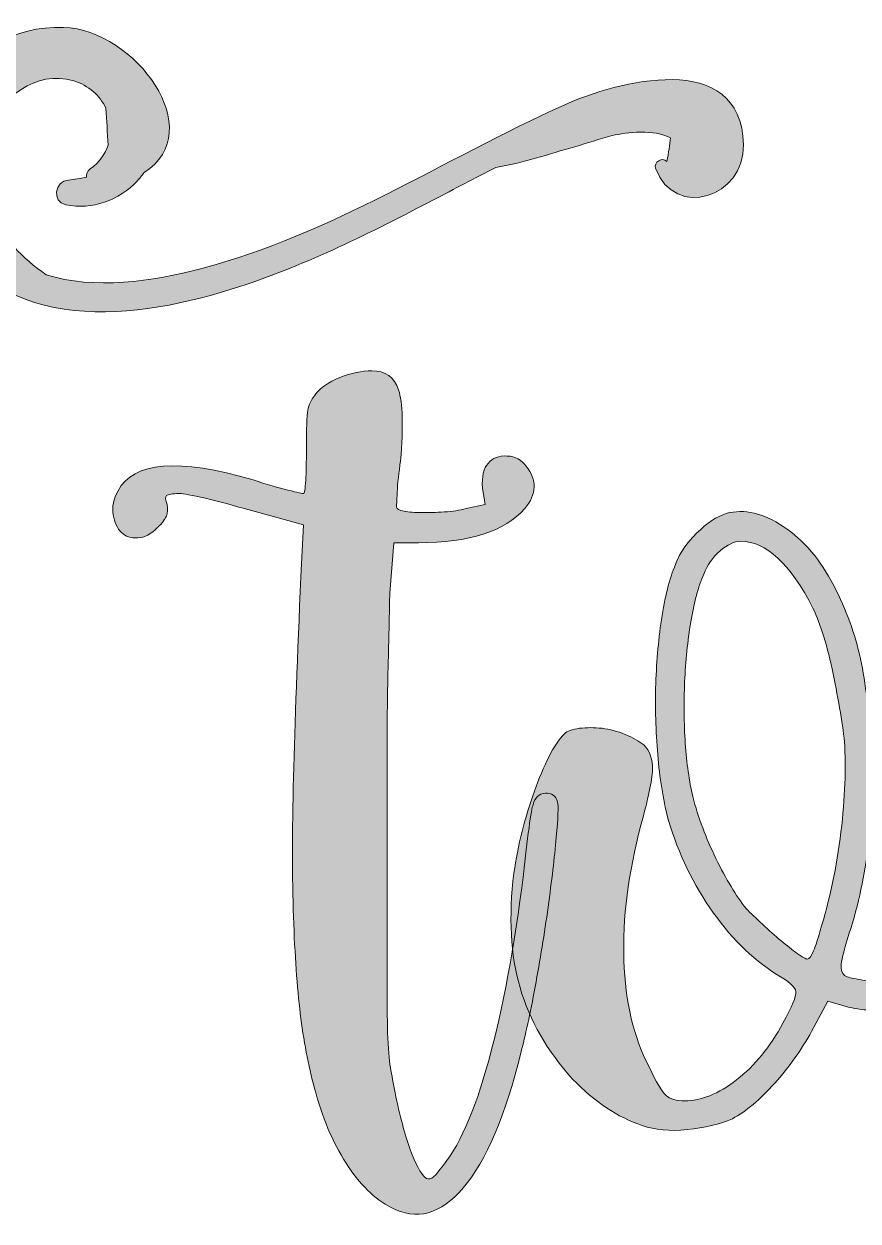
# Model space of a CAD drawing. Header units: inches. Extents: x 73 to 1007, y -748 to -332.
# Drawn here: x 787.2 to 892.9, y -497 to -345.3 of the extents above; entities that cross this region are included whole.
import ezdxf

# ---------------------------------------------------------------- set-up
doc = ezdxf.new("R2010")
doc.units = ezdxf.units.IN
doc.header["$MEASUREMENT"] = 0
doc.layers.add('Layer 1', color=7, linetype='Continuous')

# ---------------------------------------------------------------- blocks, each defined once
blk = doc.blocks.new('block 3')
at = {"layer": 'Layer 1', "true_color": 0x8dba2d}
h = blk.add_hatch(color=65, dxfattribs=at)
h.dxf.hatch_style = 2
edge = h.paths.add_edge_path()
edge.add_spline(control_points=[(851.72, -444.25), (851.95, -443.33), (852.46, -442.84), (853.27, -442.78), (854.08, -442.72), (854.6, -443.1), (854.83, -443.9), (854.94, -444.37), (854.89, -445.87), (854.66, -448.4), (854.42, -450.94), (854.08, -453.88), (853.62, -457.22), (853.16, -460.57), (852.61, -463.94), (851.98, -467.34), (851.34, -470.75), (850.73, -473.54), (850.16, -475.73), (848.2, -483.69), (845.77, -489.37), (842.89, -492.77), (840.01, -496.18), (836.95, -497.01), (833.73, -495.28), (831.65, -494.24), (829.75, -492.37), (828.02, -489.66), (826.29, -486.95), (824.96, -483.81), (824.04, -480.23), (823.23, -477.23), (822.62, -474.06), (822.22, -470.72), (821.82, -467.37), (821.53, -463.28), (821.36, -458.43), (821.18, -453.59), (821.18, -447.71), (821.36, -440.79), (821.53, -433.87), (821.85, -425.39), (822.31, -415.36), (822.31, -415.36), (822.65, -408.79), (822.65, -408.79), (822.65, -408.79), (815.73, -406.89), (815.73, -406.89), (813.77, -406.31), (811.93, -405.82), (810.2, -405.41), (808.47, -405.01), (807.37, -404.81), (806.91, -404.81), (805.99, -404.81), (805.44, -404.9), (805.27, -405.07), (805.1, -405.24), (805.13, -405.62), (805.36, -406.19), (805.47, -406.77), (805.44, -407.26), (805.27, -407.66), (805.1, -408.07), (804.72, -408.56), (804.14, -409.13), (803.34, -409.94), (802.5, -410.37), (801.64, -410.43), (800.77, -410.49), (800.08, -410.26), (799.56, -409.74), (799.04, -409.22), (798.7, -408.47), (798.52, -407.49), (798.35, -406.51), (798.55, -405.5), (799.13, -404.46), (801.09, -400.77), (806.8, -400.31), (816.25, -403.08), (817.98, -403.66), (819.45, -404.09), (820.66, -404.38), (821.88, -404.67), (822.54, -404.81), (822.65, -404.81), (822.77, -404.81), (822.85, -404.26), (822.91, -403.17), (822.97, -402.07), (823, -400.77), (823, -399.27), (823, -396.62), (823.06, -394.95), (823.17, -394.26), (823.29, -393.56), (823.63, -392.87), (824.21, -392.18), (824.79, -391.38), (825.79, -390.68), (827.24, -390.11), (828.68, -389.53), (830.03, -389.24), (831.3, -389.24), (833.03, -389.24), (834.16, -390.05), (834.68, -391.66), (835.2, -393.28), (835.28, -396.28), (834.94, -400.66), (834.7, -402.16), (834.56, -403.48), (834.5, -404.64), (834.44, -405.79), (834.42, -406.43), (834.42, -406.54), (834.42, -406.77), (834.73, -406.94), (835.37, -407.06), (836, -407.17), (836.75, -407.23), (837.62, -407.23), (838.48, -407.23), (839.43, -407.2), (840.47, -407.14), (841.51, -407.09), (842.43, -406.94), (843.24, -406.71), (843.24, -406.71), (845.66, -406.19), (845.66, -406.19), (845.66, -406.19), (845.31, -404.12), (845.31, -404.12), (845.2, -402.62), (845.43, -401.58), (846.01, -401), (846.58, -400.31), (847.39, -400), (848.43, -400.05), (849.47, -400.11), (850.27, -400.54), (850.85, -401.35), (852.23, -403.08), (852.18, -404.87), (850.68, -406.71), (848.14, -409.6), (843.64, -411.04), (837.19, -411.04), (837.19, -411.04), (834.07, -411.04), (834.07, -411.04), (834.07, -411.04), (833.55, -417.44), (833.55, -417.44), (833.55, -418.36), (833.52, -419.89), (833.47, -422.02), (833.41, -424.16), (833.35, -426.69), (833.29, -429.63), (833.23, -432.57), (833.21, -435.8), (833.21, -439.32), (833.21, -442.84), (833.21, -446.39), (833.21, -449.96), (833.21, -456.3), (833.21, -461.26), (833.21, -464.83), (833.21, -468.41), (833.23, -471.18), (833.29, -473.14), (833.35, -475.1), (833.47, -476.57), (833.64, -477.55), (833.81, -478.53), (834.01, -479.6), (834.24, -480.75), (834.82, -483.63), (835.46, -486.03), (836.15, -487.93), (836.84, -489.83), (837.47, -491.01), (838.05, -491.47), (838.51, -491.94), (839.14, -491.59), (839.95, -490.44), (842.26, -487.78), (844.3, -483.2), (846.09, -476.68), (847.88, -470.17), (849.35, -462.3), (850.5, -453.07), (850.73, -450.88), (850.96, -448.92), (851.2, -447.19), (851.43, -445.46), (851.6, -444.48), (851.72, -444.25)], knot_values=[0, 0, 0, 0, 1, 1, 1, 2, 2, 2, 3, 3, 3, 4, 4, 4, 5, 5, 5, 6, 6, 6, 7, 7, 7, 8, 8, 8, 9, 9, 9, 10, 10, 10, 11, 11, 11, 12, 12, 12, 13, 13, 13, 14, 14, 14, 15, 15, 15, 16, 16, 16, 17, 17, 17, 18, 18, 18, 19, 19, 19, 20, 20, 20, 21, 21, 21, 22, 22, 22, 23, 23, 23, 24, 24, 24, 25, 25, 25, 26, 26, 26, 27, 27, 27, 28, 28, 28, 29, 29, 29, 30, 30, 30, 31, 31, 31, 32, 32, 32, 33, 33, 33, 34, 34, 34, 35, 35, 35, 36, 36, 36, 37, 37, 37, 38, 38, 38, 39, 39, 39, 40, 40, 40, 41, 41, 41, 42, 42, 42, 43, 43, 43, 44, 44, 44, 45, 45, 45, 46, 46, 46, 47, 47, 47, 48, 48, 48, 49, 49, 49, 50, 50, 50, 51, 51, 51, 52, 52, 52, 53, 53, 53, 54, 54, 54, 55, 55, 55, 56, 56, 56, 57, 57, 57, 58, 58, 58, 59, 59, 59, 60, 60, 60, 61, 61, 61, 62, 62, 62, 63, 63, 63, 64, 64, 64, 65, 65, 65, 66, 66, 66, 67, 67, 67, 67], degree=3, periodic=1)
h = blk.add_hatch(color=65, dxfattribs=at)
h.dxf.hatch_style = 2
edge = h.paths.add_edge_path()
edge.add_spline(control_points=[(995.47, -443.04), (998.93, -444.89), (1001.66, -447.8), (1003.68, -451.77), (1005.7, -455.75), (1006.71, -460.34), (1006.71, -465.53), (1006.71, -470.6), (1005.67, -474.72), (1003.6, -477.9), (1001.52, -481.07), (998.93, -482.65), (995.81, -482.65), (994.89, -482.65), (994.22, -482.57), (993.82, -482.39), (993.42, -482.22), (992.93, -481.85), (992.35, -481.27), (991.77, -480.58), (991.43, -480.03), (991.31, -479.63), (991.2, -479.22), (991.2, -478.56), (991.31, -477.64), (991.43, -475.1), (992.58, -473.37), (994.77, -472.45), (996.62, -471.64), (998.35, -471.93), (999.96, -473.31), (1000.77, -473.89), (1001.23, -474.18), (1001.35, -474.18), (1001.46, -474.06), (1001.61, -473.63), (1001.78, -472.88), (1001.95, -472.13), (1002.13, -471.32), (1002.3, -470.46), (1002.47, -469.59), (1002.61, -468.67), (1002.73, -467.69), (1002.84, -466.71), (1002.9, -465.87), (1002.9, -465.18), (1002.9, -462.53), (1002.39, -459.65), (1001.35, -456.53), (1000.31, -453.42), (999.04, -450.94), (997.54, -449.09), (996.62, -448.06), (995.03, -447.02), (992.78, -445.98), (990.53, -444.94), (988.37, -444.25), (986.3, -443.9), (985.26, -443.79), (983.85, -443.7), (982.06, -443.64), (980.27, -443.59), (978.4, -443.59), (976.44, -443.64), (974.47, -443.7), (972.55, -443.82), (970.64, -443.99), (968.74, -444.16), (967.1, -444.37), (965.71, -444.6), (962.02, -445.4), (957.64, -446.87), (952.57, -449.01), (947.49, -451.14), (941.84, -453.94), (935.61, -457.4), (933.19, -458.78), (930.6, -460.14), (927.83, -461.46), (925.06, -462.79), (922.38, -464), (919.78, -465.09), (917.19, -466.19), (914.74, -467.14), (912.43, -467.95), (910.12, -468.76), (908.11, -469.33), (906.38, -469.68), (905.22, -469.91), (903.96, -470.08), (902.57, -470.2), (901.19, -470.31), (899.8, -470.37), (898.42, -470.37), (897.04, -470.37), (895.74, -470.34), (894.53, -470.28), (893.32, -470.23), (892.31, -470.08), (891.5, -469.85), (891.5, -469.85), (889.08, -469.16), (889.08, -469.16), (889.08, -469.16), (887, -472.97), (887, -472.97), (885.73, -475.27), (884.18, -477.46), (882.33, -479.54), (880.49, -481.61), (878.7, -483.11), (876.97, -484.04), (875.35, -484.73), (873.45, -485.19), (871.26, -485.42), (869.07, -485.65), (867.17, -485.48), (865.55, -484.9), (862.44, -483.86), (859.5, -481.9), (856.73, -479.02), (853.5, -475.45), (851.28, -471.58), (850.07, -467.43), (848.86, -463.28), (848.6, -458.43), (849.29, -452.9), (849.53, -451.17), (849.87, -449.41), (850.33, -447.62), (850.79, -445.84), (851.31, -444.14), (851.89, -442.52), (852.46, -440.91), (853.07, -439.47), (853.7, -438.2), (854.34, -436.93), (855, -435.95), (855.69, -435.25), (856.04, -434.91), (856.67, -434.68), (857.6, -434.56), (858.52, -434.45), (859.47, -434.45), (860.45, -434.56), (861.43, -434.68), (862.41, -434.94), (863.39, -435.34), (864.37, -435.75), (865.15, -436.18), (865.73, -436.64), (866.53, -437.45), (866.91, -438.51), (866.85, -439.84), (866.79, -441.17), (866.3, -443.5), (865.38, -446.84), (863.76, -452.96), (863.05, -458.67), (863.22, -463.97), (863.39, -469.28), (864.46, -473.77), (866.42, -477.46), (867.34, -479.43), (868.06, -480.64), (868.58, -481.1), (869.1, -481.56), (869.88, -481.79), (870.92, -481.79), (872.99, -481.79), (875.18, -480.9), (877.49, -479.11), (879.8, -477.32), (881.76, -474.93), (883.37, -471.93), (884.52, -469.85), (885.07, -468.53), (885.01, -467.95), (884.95, -467.37), (884.12, -466.62), (882.51, -465.7), (879.39, -463.74), (876.59, -460.94), (874.12, -457.31), (871.64, -453.68), (869.82, -449.73), (868.67, -445.46), (868.09, -443.04), (867.69, -440.33), (867.46, -437.33), (867.22, -434.33), (867.17, -431.34), (867.28, -428.33), (867.4, -425.34), (867.69, -422.48), (868.15, -419.77), (868.61, -417.06), (869.24, -414.84), (870.05, -413.11), (870.63, -411.84), (871.58, -410.6), (872.91, -409.39), (874.23, -408.18), (875.47, -407.46), (876.62, -407.23), (878.93, -406.77), (881.35, -407.46), (883.89, -409.31), (886.43, -411.15), (888.5, -413.75), (890.12, -417.09), (891.61, -420.09), (892.68, -423.18), (893.32, -426.35), (893.95, -429.52), (894.38, -433.35), (894.62, -437.85), (894.73, -442.23), (894.56, -446.3), (894.1, -450.04), (893.63, -453.79), (892.77, -457.57), (891.5, -461.38), (891.16, -462.53), (890.92, -463.42), (890.81, -464.06), (890.69, -464.69), (890.72, -465.18), (890.9, -465.53), (891.07, -465.87), (891.47, -466.11), (892.11, -466.22), (892.74, -466.34), (893.69, -466.51), (894.96, -466.74), (903.49, -468.12), (917.51, -463.34), (937, -452.38), (941.26, -449.96), (945.15, -447.97), (948.67, -446.41), (952.19, -444.86), (955.53, -443.62), (958.71, -442.69), (961.88, -441.77), (965.08, -441.08), (968.31, -440.62), (971.53, -440.16), (975.05, -439.93), (978.86, -439.93), (983.12, -439.93), (986.38, -440.16), (988.63, -440.62), (990.88, -441.08), (993.16, -441.89), (995.47, -443.04)], knot_values=[0, 0, 0, 0, 1, 1, 1, 2, 2, 2, 3, 3, 3, 4, 4, 4, 5, 5, 5, 6, 6, 6, 7, 7, 7, 8, 8, 8, 9, 9, 9, 10, 10, 10, 11, 11, 11, 12, 12, 12, 13, 13, 13, 14, 14, 14, 15, 15, 15, 16, 16, 16, 17, 17, 17, 18, 18, 18, 19, 19, 19, 20, 20, 20, 21, 21, 21, 22, 22, 22, 23, 23, 23, 24, 24, 24, 25, 25, 25, 26, 26, 26, 27, 27, 27, 28, 28, 28, 29, 29, 29, 30, 30, 30, 31, 31, 31, 32, 32, 32, 33, 33, 33, 34, 34, 34, 35, 35, 35, 36, 36, 36, 37, 37, 37, 38, 38, 38, 39, 39, 39, 40, 40, 40, 41, 41, 41, 42, 42, 42, 43, 43, 43, 44, 44, 44, 45, 45, 45, 46, 46, 46, 47, 47, 47, 48, 48, 48, 49, 49, 49, 50, 50, 50, 51, 51, 51, 52, 52, 52, 53, 53, 53, 54, 54, 54, 55, 55, 55, 56, 56, 56, 57, 57, 57, 58, 58, 58, 59, 59, 59, 60, 60, 60, 61, 61, 61, 62, 62, 62, 63, 63, 63, 64, 64, 64, 65, 65, 65, 66, 66, 66, 67, 67, 67, 68, 68, 68, 69, 69, 69, 70, 70, 70, 71, 71, 71, 72, 72, 72, 73, 73, 73, 74, 74, 74, 75, 75, 75, 76, 76, 76, 77, 77, 77, 78, 78, 78, 79, 79, 79, 80, 80, 80, 81, 81, 81, 82, 82, 82, 83, 83, 83, 84, 84, 84, 85, 85, 85, 85], degree=3, periodic=1)
edge = h.paths.add_edge_path()
edge.add_spline(control_points=[(888.04, -460.34), (889.31, -456.3), (890.2, -452.09), (890.72, -447.71), (891.24, -443.33), (891.39, -439.52), (891.16, -436.29), (891.04, -435.02), (890.84, -433.58), (890.55, -431.97), (890.26, -430.35), (889.95, -428.71), (889.6, -427.04), (889.25, -425.37), (888.85, -423.84), (888.39, -422.45), (887.93, -421.07), (887.52, -420.03), (887.18, -419.34), (884.29, -413.69), (881.24, -410.86), (878.01, -410.86), (877.2, -410.86), (876.34, -411.27), (875.41, -412.07), (874.49, -412.88), (873.8, -413.86), (873.34, -415.01), (872.65, -416.63), (872.1, -418.65), (871.7, -421.07), (871.29, -423.49), (871.03, -426.03), (870.92, -428.68), (870.8, -431.34), (870.83, -433.93), (871, -436.47), (871.18, -439), (871.49, -441.25), (871.95, -443.21), (872.65, -445.87), (873.62, -448.49), (874.89, -451.08), (876.16, -453.68), (877.43, -455.78), (878.7, -457.4), (879.28, -457.97), (879.97, -458.64), (880.78, -459.39), (881.58, -460.14), (882.36, -460.83), (883.11, -461.46), (883.86, -462.1), (884.55, -462.65), (885.19, -463.11), (885.82, -463.57), (886.25, -463.8), (886.49, -463.8), (886.72, -463.8), (886.97, -463.45), (887.26, -462.76), (887.55, -462.07), (887.81, -461.26), (888.04, -460.34)], knot_values=[0, 0, 0, 0, 1, 1, 1, 2, 2, 2, 3, 3, 3, 4, 4, 4, 5, 5, 5, 6, 6, 6, 7, 7, 7, 8, 8, 8, 9, 9, 9, 10, 10, 10, 11, 11, 11, 12, 12, 12, 13, 13, 13, 14, 14, 14, 15, 15, 15, 16, 16, 16, 17, 17, 17, 18, 18, 18, 19, 19, 19, 20, 20, 20, 21, 21, 21, 21], degree=3, periodic=1)
at = {"layer": 'Layer 1', "lineweight": 0}
for points, knots in [([(851.72, -444.25), (851.95, -443.33), (852.46, -442.84), (853.27, -442.78), (854.08, -442.72), (854.6, -443.1), (854.83, -443.9), (854.94, -444.37), (854.89, -445.87), (854.66, -448.4), (854.42, -450.94), (854.08, -453.88), (853.62, -457.22), (853.16, -460.57), (852.61, -463.94), (851.98, -467.34), (851.34, -470.75), (850.73, -473.54), (850.16, -475.73), (848.2, -483.69), (845.77, -489.37), (842.89, -492.77), (840.01, -496.18), (836.95, -497.01), (833.73, -495.28), (831.65, -494.24), (829.75, -492.37), (828.02, -489.66), (826.29, -486.95), (824.96, -483.81), (824.04, -480.23), (823.23, -477.23), (822.62, -474.06), (822.22, -470.72), (821.82, -467.37), (821.53, -463.28), (821.36, -458.43), (821.18, -453.59), (821.18, -447.71), (821.36, -440.79), (821.53, -433.87), (821.85, -425.39), (822.31, -415.36), (822.31, -415.36), (822.65, -408.79), (822.65, -408.79), (822.65, -408.79), (815.73, -406.89), (815.73, -406.89), (813.77, -406.31), (811.93, -405.82), (810.2, -405.41), (808.47, -405.01), (807.37, -404.81), (806.91, -404.81), (805.99, -404.81), (805.44, -404.9), (805.27, -405.07), (805.1, -405.24), (805.13, -405.62), (805.36, -406.19), (805.47, -406.77), (805.44, -407.26), (805.27, -407.66), (805.1, -408.07), (804.72, -408.56), (804.14, -409.13), (803.34, -409.94), (802.5, -410.37), (801.64, -410.43), (800.77, -410.49), (800.08, -410.26), (799.56, -409.74), (799.04, -409.22), (798.7, -408.47), (798.52, -407.49), (798.35, -406.51), (798.55, -405.5), (799.13, -404.46), (801.09, -400.77), (806.8, -400.31), (816.25, -403.08), (817.98, -403.66), (819.45, -404.09), (820.66, -404.38), (821.88, -404.67), (822.54, -404.81), (822.65, -404.81), (822.77, -404.81), (822.85, -404.26), (822.91, -403.17), (822.97, -402.07), (823, -400.77), (823, -399.27), (823, -396.62), (823.06, -394.95), (823.17, -394.26), (823.29, -393.56), (823.63, -392.87), (824.21, -392.18), (824.79, -391.38), (825.79, -390.68), (827.24, -390.11), (828.68, -389.53), (830.03, -389.24), (831.3, -389.24), (833.03, -389.24), (834.16, -390.05), (834.68, -391.66), (835.2, -393.28), (835.28, -396.28), (834.94, -400.66), (834.7, -402.16), (834.56, -403.48), (834.5, -404.64), (834.44, -405.79), (834.42, -406.43), (834.42, -406.54), (834.42, -406.77), (834.73, -406.94), (835.37, -407.06), (836, -407.17), (836.75, -407.23), (837.62, -407.23), (838.48, -407.23), (839.43, -407.2), (840.47, -407.14), (841.51, -407.09), (842.43, -406.94), (843.24, -406.71), (843.24, -406.71), (845.66, -406.19), (845.66, -406.19), (845.66, -406.19), (845.31, -404.12), (845.31, -404.12), (845.2, -402.62), (845.43, -401.58), (846.01, -401), (846.58, -400.31), (847.39, -400), (848.43, -400.05), (849.47, -400.11), (850.27, -400.54), (850.85, -401.35), (852.23, -403.08), (852.18, -404.87), (850.68, -406.71), (848.14, -409.6), (843.64, -411.04), (837.19, -411.04), (837.19, -411.04), (834.07, -411.04), (834.07, -411.04), (834.07, -411.04), (833.55, -417.44), (833.55, -417.44), (833.55, -418.36), (833.52, -419.89), (833.47, -422.02), (833.41, -424.16), (833.35, -426.69), (833.29, -429.63), (833.23, -432.57), (833.21, -435.8), (833.21, -439.32), (833.21, -442.84), (833.21, -446.39), (833.21, -449.96), (833.21, -456.3), (833.21, -461.26), (833.21, -464.83), (833.21, -468.41), (833.23, -471.18), (833.29, -473.14), (833.35, -475.1), (833.47, -476.57), (833.64, -477.55), (833.81, -478.53), (834.01, -479.6), (834.24, -480.75), (834.82, -483.63), (835.46, -486.03), (836.15, -487.93), (836.84, -489.83), (837.47, -491.01), (838.05, -491.47), (838.51, -491.94), (839.14, -491.59), (839.95, -490.44), (842.26, -487.78), (844.3, -483.2), (846.09, -476.68), (847.88, -470.17), (849.35, -462.3), (850.5, -453.07), (850.73, -450.88), (850.96, -448.92), (851.2, -447.19), (851.43, -445.46), (851.6, -444.48), (851.72, -444.25)], [0, 0, 0, 0, 1, 1, 1, 2, 2, 2, 3, 3, 3, 4, 4, 4, 5, 5, 5, 6, 6, 6, 7, 7, 7, 8, 8, 8, 9, 9, 9, 10, 10, 10, 11, 11, 11, 12, 12, 12, 13, 13, 13, 14, 14, 14, 15, 15, 15, 16, 16, 16, 17, 17, 17, 18, 18, 18, 19, 19, 19, 20, 20, 20, 21, 21, 21, 22, 22, 22, 23, 23, 23, 24, 24, 24, 25, 25, 25, 26, 26, 26, 27, 27, 27, 28, 28, 28, 29, 29, 29, 30, 30, 30, 31, 31, 31, 32, 32, 32, 33, 33, 33, 34, 34, 34, 35, 35, 35, 36, 36, 36, 37, 37, 37, 38, 38, 38, 39, 39, 39, 40, 40, 40, 41, 41, 41, 42, 42, 42, 43, 43, 43, 44, 44, 44, 45, 45, 45, 46, 46, 46, 47, 47, 47, 48, 48, 48, 49, 49, 49, 50, 50, 50, 51, 51, 51, 52, 52, 52, 53, 53, 53, 54, 54, 54, 55, 55, 55, 56, 56, 56, 57, 57, 57, 58, 58, 58, 59, 59, 59, 60, 60, 60, 61, 61, 61, 62, 62, 62, 63, 63, 63, 64, 64, 64, 65, 65, 65, 66, 66, 66, 67, 67, 67, 67]), ([(995.47, -443.04), (998.93, -444.89), (1001.66, -447.8), (1003.68, -451.77), (1005.7, -455.75), (1006.71, -460.34), (1006.71, -465.53), (1006.71, -470.6), (1005.67, -474.72), (1003.6, -477.9), (1001.52, -481.07), (998.93, -482.65), (995.81, -482.65), (994.89, -482.65), (994.22, -482.57), (993.82, -482.39), (993.42, -482.22), (992.93, -481.85), (992.35, -481.27), (991.77, -480.58), (991.43, -480.03), (991.31, -479.63), (991.2, -479.22), (991.2, -478.56), (991.31, -477.64), (991.43, -475.1), (992.58, -473.37), (994.77, -472.45), (996.62, -471.64), (998.35, -471.93), (999.96, -473.31), (1000.77, -473.89), (1001.23, -474.18), (1001.35, -474.18), (1001.46, -474.06), (1001.61, -473.63), (1001.78, -472.88), (1001.95, -472.13), (1002.13, -471.32), (1002.3, -470.46), (1002.47, -469.59), (1002.61, -468.67), (1002.73, -467.69), (1002.84, -466.71), (1002.9, -465.87), (1002.9, -465.18), (1002.9, -462.53), (1002.39, -459.65), (1001.35, -456.53), (1000.31, -453.42), (999.04, -450.94), (997.54, -449.09), (996.62, -448.06), (995.03, -447.02), (992.78, -445.98), (990.53, -444.94), (988.37, -444.25), (986.3, -443.9), (985.26, -443.79), (983.85, -443.7), (982.06, -443.64), (980.27, -443.59), (978.4, -443.59), (976.44, -443.64), (974.47, -443.7), (972.55, -443.82), (970.64, -443.99), (968.74, -444.16), (967.1, -444.37), (965.71, -444.6), (962.02, -445.4), (957.64, -446.87), (952.57, -449.01), (947.49, -451.14), (941.84, -453.94), (935.61, -457.4), (933.19, -458.78), (930.6, -460.14), (927.83, -461.46), (925.06, -462.79), (922.38, -464), (919.78, -465.09), (917.19, -466.19), (914.74, -467.14), (912.43, -467.95), (910.12, -468.76), (908.11, -469.33), (906.38, -469.68), (905.22, -469.91), (903.96, -470.08), (902.57, -470.2), (901.19, -470.31), (899.8, -470.37), (898.42, -470.37), (897.04, -470.37), (895.74, -470.34), (894.53, -470.28), (893.32, -470.23), (892.31, -470.08), (891.5, -469.85), (891.5, -469.85), (889.08, -469.16), (889.08, -469.16), (889.08, -469.16), (887, -472.97), (887, -472.97), (885.73, -475.27), (884.18, -477.46), (882.33, -479.54), (880.49, -481.61), (878.7, -483.11), (876.97, -484.04), (875.35, -484.73), (873.45, -485.19), (871.26, -485.42), (869.07, -485.65), (867.17, -485.48), (865.55, -484.9), (862.44, -483.86), (859.5, -481.9), (856.73, -479.02), (853.5, -475.45), (851.28, -471.58), (850.07, -467.43), (848.86, -463.28), (848.6, -458.43), (849.29, -452.9), (849.53, -451.17), (849.87, -449.41), (850.33, -447.62), (850.79, -445.84), (851.31, -444.14), (851.89, -442.52), (852.46, -440.91), (853.07, -439.47), (853.7, -438.2), (854.34, -436.93), (855, -435.95), (855.69, -435.25), (856.04, -434.91), (856.67, -434.68), (857.6, -434.56), (858.52, -434.45), (859.47, -434.45), (860.45, -434.56), (861.43, -434.68), (862.41, -434.94), (863.39, -435.34), (864.37, -435.75), (865.15, -436.18), (865.73, -436.64), (866.53, -437.45), (866.91, -438.51), (866.85, -439.84), (866.79, -441.17), (866.3, -443.5), (865.38, -446.84), (863.76, -452.96), (863.05, -458.67), (863.22, -463.97), (863.39, -469.28), (864.46, -473.77), (866.42, -477.46), (867.34, -479.43), (868.06, -480.64), (868.58, -481.1), (869.1, -481.56), (869.88, -481.79), (870.92, -481.79), (872.99, -481.79), (875.18, -480.9), (877.49, -479.11), (879.8, -477.32), (881.76, -474.93), (883.37, -471.93), (884.52, -469.85), (885.07, -468.53), (885.01, -467.95), (884.95, -467.37), (884.12, -466.62), (882.51, -465.7), (879.39, -463.74), (876.59, -460.94), (874.12, -457.31), (871.64, -453.68), (869.82, -449.73), (868.67, -445.46), (868.09, -443.04), (867.69, -440.33), (867.46, -437.33), (867.22, -434.33), (867.17, -431.34), (867.28, -428.33), (867.4, -425.34), (867.69, -422.48), (868.15, -419.77), (868.61, -417.06), (869.24, -414.84), (870.05, -413.11), (870.63, -411.84), (871.58, -410.6), (872.91, -409.39), (874.23, -408.18), (875.47, -407.46), (876.62, -407.23), (878.93, -406.77), (881.35, -407.46), (883.89, -409.31), (886.43, -411.15), (888.5, -413.75), (890.12, -417.09), (891.61, -420.09), (892.68, -423.18), (893.32, -426.35), (893.95, -429.52), (894.38, -433.35), (894.62, -437.85), (894.73, -442.23), (894.56, -446.3), (894.1, -450.04), (893.63, -453.79), (892.77, -457.57), (891.5, -461.38), (891.16, -462.53), (890.92, -463.42), (890.81, -464.06), (890.69, -464.69), (890.72, -465.18), (890.9, -465.53), (891.07, -465.87), (891.47, -466.11), (892.11, -466.22), (892.74, -466.34), (893.69, -466.51), (894.96, -466.74), (903.49, -468.12), (917.51, -463.34), (937, -452.38), (941.26, -449.96), (945.15, -447.97), (948.67, -446.41), (952.19, -444.86), (955.53, -443.62), (958.71, -442.69), (961.88, -441.77), (965.08, -441.08), (968.31, -440.62), (971.53, -440.16), (975.05, -439.93), (978.86, -439.93), (983.12, -439.93), (986.38, -440.16), (988.63, -440.62), (990.88, -441.08), (993.16, -441.89), (995.47, -443.04)], [0, 0, 0, 0, 1, 1, 1, 2, 2, 2, 3, 3, 3, 4, 4, 4, 5, 5, 5, 6, 6, 6, 7, 7, 7, 8, 8, 8, 9, 9, 9, 10, 10, 10, 11, 11, 11, 12, 12, 12, 13, 13, 13, 14, 14, 14, 15, 15, 15, 16, 16, 16, 17, 17, 17, 18, 18, 18, 19, 19, 19, 20, 20, 20, 21, 21, 21, 22, 22, 22, 23, 23, 23, 24, 24, 24, 25, 25, 25, 26, 26, 26, 27, 27, 27, 28, 28, 28, 29, 29, 29, 30, 30, 30, 31, 31, 31, 32, 32, 32, 33, 33, 33, 34, 34, 34, 35, 35, 35, 36, 36, 36, 37, 37, 37, 38, 38, 38, 39, 39, 39, 40, 40, 40, 41, 41, 41, 42, 42, 42, 43, 43, 43, 44, 44, 44, 45, 45, 45, 46, 46, 46, 47, 47, 47, 48, 48, 48, 49, 49, 49, 50, 50, 50, 51, 51, 51, 52, 52, 52, 53, 53, 53, 54, 54, 54, 55, 55, 55, 56, 56, 56, 57, 57, 57, 58, 58, 58, 59, 59, 59, 60, 60, 60, 61, 61, 61, 62, 62, 62, 63, 63, 63, 64, 64, 64, 65, 65, 65, 66, 66, 66, 67, 67, 67, 68, 68, 68, 69, 69, 69, 70, 70, 70, 71, 71, 71, 72, 72, 72, 73, 73, 73, 74, 74, 74, 75, 75, 75, 76, 76, 76, 77, 77, 77, 78, 78, 78, 79, 79, 79, 80, 80, 80, 81, 81, 81, 82, 82, 82, 83, 83, 83, 84, 84, 84, 85, 85, 85, 85]), ([(888.04, -460.34), (889.31, -456.3), (890.2, -452.09), (890.72, -447.71), (891.24, -443.33), (891.39, -439.52), (891.16, -436.29), (891.04, -435.02), (890.84, -433.58), (890.55, -431.97), (890.26, -430.35), (889.95, -428.71), (889.6, -427.04), (889.25, -425.37), (888.85, -423.84), (888.39, -422.45), (887.93, -421.07), (887.52, -420.03), (887.18, -419.34), (884.29, -413.69), (881.24, -410.86), (878.01, -410.86), (877.2, -410.86), (876.34, -411.27), (875.41, -412.07), (874.49, -412.88), (873.8, -413.86), (873.34, -415.01), (872.65, -416.63), (872.1, -418.65), (871.7, -421.07), (871.29, -423.49), (871.03, -426.03), (870.92, -428.68), (870.8, -431.34), (870.83, -433.93), (871, -436.47), (871.18, -439), (871.49, -441.25), (871.95, -443.21), (872.65, -445.87), (873.62, -448.49), (874.89, -451.08), (876.16, -453.68), (877.43, -455.78), (878.7, -457.4), (879.28, -457.97), (879.97, -458.64), (880.78, -459.39), (881.58, -460.14), (882.36, -460.83), (883.11, -461.46), (883.86, -462.1), (884.55, -462.65), (885.19, -463.11), (885.82, -463.57), (886.25, -463.8), (886.49, -463.8), (886.72, -463.8), (886.97, -463.45), (887.26, -462.76), (887.55, -462.07), (887.81, -461.26), (888.04, -460.34)], [0, 0, 0, 0, 1, 1, 1, 2, 2, 2, 3, 3, 3, 4, 4, 4, 5, 5, 5, 6, 6, 6, 7, 7, 7, 8, 8, 8, 9, 9, 9, 10, 10, 10, 11, 11, 11, 12, 12, 12, 13, 13, 13, 14, 14, 14, 15, 15, 15, 16, 16, 16, 17, 17, 17, 18, 18, 18, 19, 19, 19, 20, 20, 20, 21, 21, 21, 21])]:
    blk.add_open_spline(points, degree=3, knots=knots, dxfattribs=at)
blk = doc.blocks.new('block 6')
at = {"layer": 'Layer 1', "true_color": 0x8dba2d}
h = blk.add_hatch(color=65, dxfattribs=at)
h.dxf.hatch_style = 2
edge = h.paths.add_edge_path()
edge.add_spline(control_points=[(855.64, -355.57), (862.25, -352.59), (878.1, -348.28), (878.38, -360.61), (878.54, -367.2), (869.69, -370.18), (867.24, -363.59), (866.96, -362.84), (868.09, -362.08), (868.65, -362.73), (868.9, -361.59), (869.03, -360.61), (869.12, -359.73), (867.12, -358.61), (863.51, -359.01), (861.75, -359.44), (860.15, -359.84), (858.59, -360.41), (857.02, -360.85), (853.71, -361.77), (850.39, -362.94), (846.99, -363.48), (844.36, -364.83), (841.74, -366.21), (839.11, -367.58), (831.16, -371.73), (823.1, -375.79), (814.55, -378.58), (801.77, -382.77), (783.94, -385.18), (776.99, -370.4), (771.76, -359.26), (779.43, -345.29), (792.23, -345.73), (801.33, -346.04), (810.74, -358.86), (802.43, -364.12), (802.14, -364.52), (801.85, -364.89), (801.58, -365.17), (799.24, -367.67), (795.88, -368.88), (792.51, -368.21), (790.68, -367.85), (791.13, -365.21), (792.85, -365.07), (793.63, -365.01), (794.39, -364.9), (795.12, -364.69), (795.1, -364.33), (795.21, -363.96), (795.61, -363.67), (796.76, -362.83), (797.49, -361.77), (797.89, -360.64), (797.79, -359.08), (797.69, -357.53), (797.59, -355.96), (796.83, -354.38), (795.43, -353.08), (793.52, -352.5), (788.67, -351.08), (784.27, -354.64), (782.68, -358.98), (779.9, -366.45), (784.04, -372.93), (790.02, -377.07), (796.11, -379.01), (803.52, -377.93), (809.75, -376.28), (826.09, -371.98), (840.37, -362.47), (855.64, -355.57)], knot_values=[0, 0, 0, 0, 1, 1, 1, 2, 2, 2, 3, 3, 3, 4, 4, 4, 5, 5, 5, 6, 6, 6, 7, 7, 7, 8, 8, 8, 9, 9, 9, 10, 10, 10, 11, 11, 11, 12, 12, 12, 13, 13, 13, 14, 14, 14, 15, 15, 15, 16, 16, 16, 17, 17, 17, 18, 18, 18, 19, 19, 19, 20, 20, 20, 21, 21, 21, 22, 22, 22, 23, 23, 23, 24, 24, 24, 24], degree=3, periodic=1)
at = {"layer": 'Layer 1', "lineweight": 0}
blk.add_open_spline([(855.64, -355.57), (862.25, -352.59), (878.1, -348.28), (878.38, -360.61), (878.54, -367.2), (869.69, -370.18), (867.24, -363.59), (866.96, -362.84), (868.09, -362.08), (868.65, -362.73), (868.9, -361.59), (869.03, -360.61), (869.12, -359.73), (867.12, -358.61), (863.51, -359.01), (861.75, -359.44), (860.15, -359.84), (858.59, -360.41), (857.02, -360.85), (853.71, -361.77), (850.39, -362.94), (846.99, -363.48), (844.36, -364.83), (841.74, -366.21), (839.11, -367.58), (831.16, -371.73), (823.1, -375.79), (814.55, -378.58), (801.77, -382.77), (783.94, -385.18), (776.99, -370.4), (771.76, -359.26), (779.43, -345.29), (792.23, -345.73), (801.33, -346.04), (810.74, -358.86), (802.43, -364.12), (802.14, -364.52), (801.85, -364.89), (801.58, -365.17), (799.24, -367.67), (795.88, -368.88), (792.51, -368.21), (790.68, -367.85), (791.13, -365.21), (792.85, -365.07), (793.63, -365.01), (794.39, -364.9), (795.12, -364.69), (795.1, -364.33), (795.21, -363.96), (795.61, -363.67), (796.76, -362.83), (797.49, -361.77), (797.89, -360.64), (797.79, -359.08), (797.69, -357.53), (797.59, -355.96), (796.83, -354.38), (795.43, -353.08), (793.52, -352.5), (788.67, -351.08), (784.27, -354.64), (782.68, -358.98), (779.9, -366.45), (784.04, -372.93), (790.02, -377.07), (796.11, -379.01), (803.52, -377.93), (809.75, -376.28), (826.09, -371.98), (840.37, -362.47), (855.64, -355.57)], degree=3, knots=[0, 0, 0, 0, 1, 1, 1, 2, 2, 2, 3, 3, 3, 4, 4, 4, 5, 5, 5, 6, 6, 6, 7, 7, 7, 8, 8, 8, 9, 9, 9, 10, 10, 10, 11, 11, 11, 12, 12, 12, 13, 13, 13, 14, 14, 14, 15, 15, 15, 16, 16, 16, 17, 17, 17, 18, 18, 18, 19, 19, 19, 20, 20, 20, 21, 21, 21, 22, 22, 22, 23, 23, 23, 24, 24, 24, 24], dxfattribs=at)
blk = doc.blocks.new('block 5')
at = {"layer": 'Layer 1'}
blk.add_blockref('block 6', (0, 0), dxfattribs=at)
blk = doc.blocks.new('block 2')
at = {"layer": 'Layer 1'}
for name in ['block 5', 'block 3']:
    blk.add_blockref(name, (0, 0), dxfattribs=at)

msp = doc.modelspace()

# ---------------------------------------------------------------- block references
at = {"layer": 'Layer 1'}
msp.add_blockref('block 2', (0, 0), dxfattribs=at)

doc.saveas('drawing.dxf')
